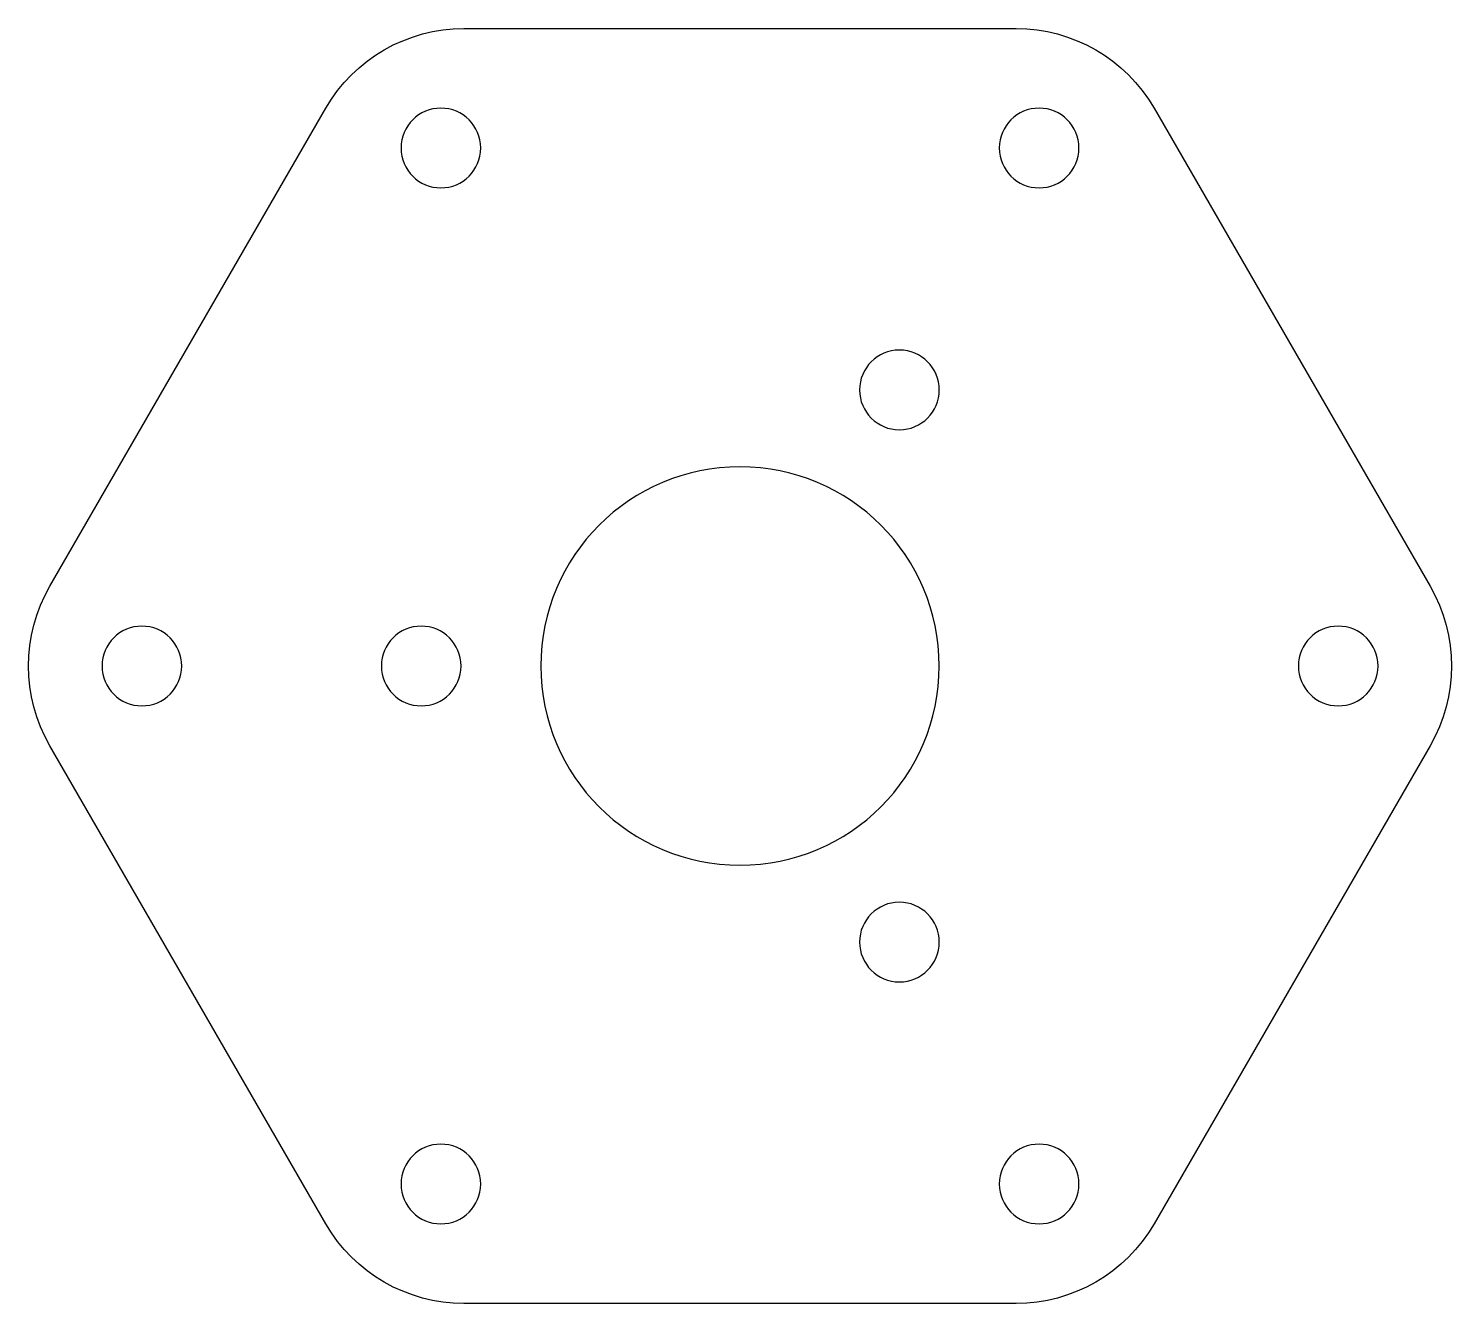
# Model space of a CAD drawing. Header units: millimetres. Extents: x -55 to 124, y 0 to 160.
import ezdxf

# ---------------------------------------------------------------- set-up
doc = ezdxf.new("R2010")
doc.units = ezdxf.units.MM

msp = doc.modelspace()

# ---------------------------------------------------------------- linework, layer by layer
at = {"layer": 'INTERIOR_PROFILES', "extrusion": (0, 0, -1)}
for centre, radius in [((2.89, 145), 5), ((-72.17, 145), 5), ((-54.64, 114.64), 5), ((-34.64, 80), 25), ((40.41, 80), 5), ((5.36, 80), 5), ((-109.7, 80), 5), ((-54.64, 45.36), 5), ((2.89, 15), 5), ((-72.17, 15), 5)]:
    msp.add_circle(centre, radius, dxfattribs=at)
at = {"layer": 'OUTER_PROFILES'}
msp.add_lwpolyline([(-51.96, 90), (-17.32, 150, -0.267949), (0, 160), (69.28, 160, -0.267949), (86.6, 150), (121.24, 90, -0.267949), (121.24, 70), (86.6, 10, -0.267949), (69.28, 0), (0, 0, -0.267949), (-17.32, 10), (-51.96, 70, -0.267949)], format="xyb", close=True, dxfattribs=at)

doc.saveas('drawing.dxf')
